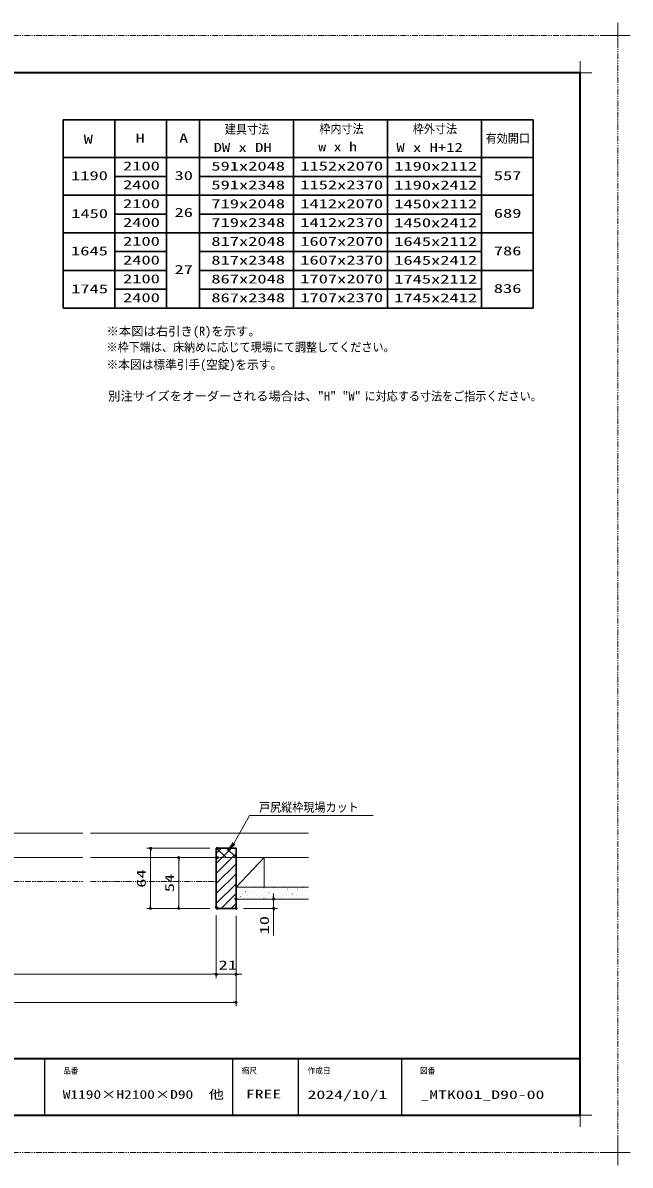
# Model space of a CAD drawing. Units: millimetres, scale not verified. Extents: x -1306 to 1306, y -607 to 607.
# Drawn here: x -246 to 400, y -607 to 607 of the extents above; entities that cross this region are included whole.
import ezdxf
from ezdxf.enums import TextEntityAlignment as Align

# ---------------------------------------------------------------- set-up
doc = ezdxf.new("R2010")
doc.units = ezdxf.units.MM
doc.header["$LTSCALE"] = 5
doc.header["$PDMODE"] = 32
doc.header["$PDSIZE"] = 2.5
doc.linetypes.add('USER1', pattern=[2.5, 1.25, -0.25, 0.25, -0.25, 0.25, -0.25])
doc.linetypes.add('USER2', pattern=[0.375, 0.25, -0.125])
for name, color, linetype, lineweight in [('0-1_線(黄)', 2, 'Continuous', 15), ('0-3_陰線', 4, 'USER1', 9), ('0-8_二点鎖線', 4, 'USER1', 9), ('0-B_点線(水)', 4, 'USER2', 9), ('0-D_線(白)', 7, 'Continuous', 30), ('1-1_寸法線', 3, 'Continuous', 13), ('1-2_ハッチング', 6, 'Continuous', 9), ('1-4_DEFPOINTS', 7, 'Continuous', 5), ('1-5_0', 3, 'Continuous', 25), ('1-7_図面枠', 7, 'Continuous', 35), ('1-8_一般', 7, 'Continuous', 5)]:
    doc.layers.add(name, color=color, linetype=linetype, lineweight=lineweight)
doc.styles.add('ＭＳ ゴシック', font='')
doc.styles.get('ＭＳ ゴシック').set_extended_font_data('MS Gothic')

# ---------------------------------------------------------------- blocks, each defined once
blk = doc.blocks.new('_DOT')
at = {"layer": '1-5_0'}
blk.add_line((-2.5, 0), (-5, 0), dxfattribs=at)
for points in [[(0, 0), (-2.5, 0), (-2.48, 0.313)], [(0, 0), (-2.48, -0.313), (-2.5, 0)], [(0, 0), (-2.48, 0.313), (-2.421, 0.622)], [(0, 0), (-2.421, -0.622), (-2.48, -0.313)], [(0, 0), (-2.421, 0.622), (-2.324, 0.92)], [(0, 0), (-2.324, -0.92), (-2.421, -0.622)], [(0, 0), (-2.324, 0.92), (-2.191, 1.204)], [(0, 0), (-2.191, -1.204), (-2.324, -0.92)], [(0, 0), (-2.191, 1.204), (-2.023, 1.469)], [(0, 0), (-2.023, -1.469), (-2.191, -1.204)], [(0, 0), (-2.023, 1.469), (-1.822, 1.711)], [(0, 0), (-1.822, -1.711), (-2.023, -1.469)], [(0, 0), (-1.822, 1.711), (-1.594, 1.926)], [(0, 0), (-1.594, -1.926), (-1.822, -1.711)], [(0, 0), (-1.594, 1.926), (-1.34, 2.111)], [(0, 0), (-1.34, -2.111), (-1.594, -1.926)], [(0, 0), (-1.34, 2.111), (-1.064, 2.262)], [(0, 0), (-1.064, -2.262), (-1.34, -2.111)], [(0, 0), (-1.064, 2.262), (-0.773, 2.378)], [(0, 0), (-0.773, -2.378), (-1.064, -2.262)], [(0, 0), (-0.773, 2.378), (-0.468, 2.456)], [(0, 0), (-0.468, -2.456), (-0.773, -2.378)], [(0, 0), (-0.468, 2.456), (-0.157, 2.495)], [(0, 0), (-0.157, -2.495), (-0.468, -2.456)], [(0, 0), (-0.157, 2.495), (0.157, 2.495)], [(0, 0), (0.157, -2.495), (-0.157, -2.495)], [(0, 0), (0.157, 2.495), (0.468, 2.456)], [(0, 0), (0.468, 2.456), (0.773, 2.378)], [(0, 0), (0.773, 2.378), (1.064, 2.262)], [(0, 0), (1.064, 2.262), (1.34, 2.111)], [(0, 0), (1.34, 2.111), (1.594, 1.926)], [(0, 0), (1.594, 1.926), (1.822, 1.711)], [(0, 0), (1.822, 1.711), (2.023, 1.469)], [(0, 0), (2.023, 1.469), (2.191, 1.204)], [(0, 0), (2.191, 1.204), (2.324, 0.92)], [(0, 0), (2.324, 0.92), (2.421, 0.622)], [(0, 0), (2.421, 0.622), (2.48, 0.313)], [(0, 0), (2.48, 0.313), (2.5, 0)], [(0, 0), (0.468, -2.456), (0.157, -2.495)], [(0, 0), (0.773, -2.378), (0.468, -2.456)], [(0, 0), (1.064, -2.262), (0.773, -2.378)], [(0, 0), (1.34, -2.111), (1.064, -2.262)], [(0, 0), (1.594, -1.926), (1.34, -2.111)], [(0, 0), (1.822, -1.711), (1.594, -1.926)], [(0, 0), (2.023, -1.469), (1.822, -1.711)], [(0, 0), (2.191, -1.204), (2.023, -1.469)], [(0, 0), (2.324, -0.92), (2.191, -1.204)], [(0, 0), (2.421, -0.622), (2.324, -0.92)], [(0, 0), (2.48, -0.313), (2.421, -0.622)], [(0, 0), (2.5, 0), (2.48, -0.313)]]:
    blk.add_solid(points, dxfattribs=at)
blk = doc.blocks.new('グループ-13-1')
at = {"layer": '1-8_一般'}
for p, q in [((62041.6, -14029.5), (62041.6, -13365.5)), ((61709.6, -13697.5), (62373.6, -13697.5))]:
    blk.add_line(p, q, dxfattribs=at)

msp = doc.modelspace()

# ---------------------------------------------------------------- linework, layer by layer
at = {"layer": '0-1_線(黄)'}
for p, q in [((-336.991, -254.317), (-182.018, -254.317)), ((-174.018, -254.317), (57.957, -254.317)), ((-336.991, -280.317), (-182.018, -280.317)), ((-174.018, -280.317), (-40.046, -280.317)), ((10.954, -280.317), (-19.046, -311.817)), ((-19.046, -280.317), (57.957, -280.317)), ((10.954, -280.317), (10.954, -311.817)), ((-19.046, -311.817), (57.957, -311.817)), ((-19.046, -324.317), (57.957, -324.317))]:
    msp.add_line(p, q, dxfattribs=at)
at = {"layer": '0-3_陰線'}
for p, q in [((387.036, 594), (-1292.964, 594)), ((387.036, -594), (387.036, 594)), ((387.036, -594), (-1292.964, -594))]:
    msp.add_line(p, q, dxfattribs=at)
at = {"layer": '0-8_二点鎖線'}
for p, q in [((-330.991, -305.817), (-182.018, -305.817)), ((-174.018, -305.817), (-40.046, -305.817))]:
    msp.add_line(p, q, dxfattribs=at)
at = {"layer": '0-B_点線(水)'}
msp.add_line((-40.046, -280.317), (-19.046, -280.317), dxfattribs=at)
at = {"layer": '0-D_線(白)'}
for p, q in [((-202.964, 504), (-202.964, 304)), ((-202.964, 504), (297.036, 504)), ((-147.964, 504), (-147.964, 304)), ((-92.964, 504), (-92.964, 304)), ((-57.964, 504), (-57.964, 304)), ((42.036, 504), (42.036, 304)), ((142.036, 504), (142.036, 304)), ((242.036, 504), (242.036, 304)), ((297.036, 504), (297.036, 304)), ((-202.964, 464), (297.036, 464)), ((-147.964, 444), (-92.964, 444)), ((-57.964, 444), (242.036, 444)), ((-202.964, 424), (297.036, 424)), ((-147.964, 404), (-92.964, 404)), ((-57.964, 404), (242.036, 404)), ((-202.964, 384), (297.036, 384)), ((-147.964, 384), (-92.964, 384)), ((-147.964, 364), (-92.964, 364)), ((-57.964, 364), (242.036, 364)), ((-202.964, 344), (-92.964, 344)), ((-57.964, 344), (297.036, 344)), ((-147.964, 324), (-92.964, 324)), ((-57.964, 324), (242.036, 324)), ((-202.964, 304), (297.036, 304)), ((-147.964, 304), (-92.964, 304)), ((-40.046, -270.317), (-40.046, -280.317)), ((-40.046, -270.317), (-19.046, -270.317)), ((-19.046, -270.317), (-19.046, -280.317)), ((-40.046, -333.317), (-40.046, -280.317)), ((-19.046, -334.317), (-19.046, -280.317)), ((-39.046, -334.317), (-40.046, -333.317)), ((-19.046, -334.317), (-39.046, -334.317))]:
    msp.add_line(p, q, dxfattribs=at)
at = {"layer": '1-1_寸法線'}
for p, q in [((-47.046, -270.317), (-114.046, -270.317)), ((-110.046, -331.317), (-110.046, -273.317)), ((-47.046, -280.317), (-84.046, -280.317)), ((-80.046, -331.317), (-80.046, -283.317)), ((-11.046, -324.317), (24.954, -324.317)), ((20.954, -321.317), (20.954, -318.317)), ((20.954, -324.317), (20.954, -334.317)), ((-47.046, -334.317), (-114.046, -334.317)), ((-47.046, -334.317), (-84.046, -334.317)), ((-11.046, -334.317), (24.954, -334.317)), ((20.954, -337.317), (20.954, -363.079)), ((-40.046, -341.317), (-40.046, -408.317)), ((-40.046, -341.317), (-40.046, -408.317)), ((-19.046, -342.317), (-19.046, -408.317)), ((-19.046, -342.317), (-19.046, -438.317)), ((-683.468, -404.317), (-43.046, -404.317)), ((-43.046, -404.317), (-46.046, -404.317)), ((-40.046, -404.317), (-19.046, -404.317)), ((-16.046, -404.317), (-13.046, -404.317)), ((-700.468, -434.317), (-22.046, -434.317))]:
    msp.add_line(p, q, dxfattribs=at)
msp.add_lwpolyline([(127.012, -235.386), (-4.717, -235.386), (-21.263, -265.309)], dxfattribs=at)
msp.add_solid([(-29.546, -273.992), (-22.77, -263.87), (-19.755, -266.747)], dxfattribs=at)
at = {"layer": '1-2_ハッチング'}
for p, q in [((-40.046, -275.956), (-34.407, -270.317)), ((-29.679, -280.317), (-39.679, -270.317)), ((-33.8, -280.317), (-23.8, -270.317)), ((-19.072, -280.317), (-29.072, -270.317)), ((-23.194, -280.317), (-19.046, -276.169)), ((-40.046, -286.563), (-33.8, -280.317)), ((-40.046, -297.169), (-23.194, -280.317)), ((-40.046, -307.776), (-19.046, -286.776)), ((-40.046, -318.383), (-19.046, -297.383)), ((-40.046, -328.989), (-19.046, -307.989)), ((-17.162, -313.788), (-17.112, -313.788)), ((-13.185, -315.113), (-13.135, -315.113)), ((-10.533, -312.462), (-10.483, -312.462)), ((-6.556, -313.788), (-6.506, -313.788)), ((-2.578, -315.113), (-2.528, -315.113)), ((0.074, -312.462), (0.124, -312.462)), ((4.051, -313.788), (4.101, -313.788)), ((8.029, -315.113), (8.079, -315.113)), ((10.68, -312.462), (10.73, -312.462)), ((14.658, -313.788), (14.708, -313.788)), ((18.635, -315.113), (18.685, -315.113)), ((21.287, -312.462), (21.337, -312.462)), ((25.264, -313.788), (25.314, -313.788)), ((29.242, -315.113), (29.292, -315.113)), ((31.893, -312.462), (31.943, -312.462)), ((35.871, -313.788), (35.921, -313.788)), ((39.848, -315.113), (39.898, -315.113)), ((42.5, -312.462), (42.55, -312.462)), ((46.477, -313.788), (46.527, -313.788)), ((50.455, -315.113), (50.505, -315.113)), ((53.107, -312.462), (53.157, -312.462)), ((57.084, -313.788), (57.134, -313.788)), ((-34.767, -334.317), (-19.046, -318.596)), ((-18.488, -320.417), (-18.438, -320.417)), ((-15.836, -317.765), (-15.786, -317.765)), ((-14.51, -321.743), (-14.46, -321.743)), ((-11.859, -319.091), (-11.809, -319.091)), ((-10.533, -323.068), (-10.483, -323.068)), ((-9.207, -316.439), (-9.157, -316.439)), ((-7.881, -320.417), (-7.831, -320.417)), ((-5.23, -317.765), (-5.18, -317.765)), ((-3.904, -321.743), (-3.854, -321.743)), ((-1.252, -319.091), (-1.202, -319.091)), ((0.074, -323.068), (0.124, -323.068)), ((1.399, -316.439), (1.449, -316.439)), ((2.725, -320.417), (2.775, -320.417)), ((5.377, -317.765), (5.427, -317.765)), ((6.703, -321.743), (6.753, -321.743)), ((9.354, -319.091), (9.404, -319.091)), ((10.68, -323.068), (10.73, -323.068)), ((12.006, -316.439), (12.056, -316.439)), ((13.332, -320.417), (13.382, -320.417)), ((15.983, -317.765), (16.033, -317.765)), ((17.309, -321.743), (17.359, -321.743)), ((19.961, -319.091), (20.011, -319.091)), ((21.287, -323.068), (21.337, -323.068)), ((22.613, -316.439), (22.663, -316.439)), ((23.938, -320.417), (23.988, -320.417)), ((26.59, -317.765), (26.64, -317.765)), ((27.916, -321.743), (27.966, -321.743)), ((30.568, -319.091), (30.618, -319.091)), ((31.893, -323.068), (31.943, -323.068)), ((33.219, -316.439), (33.269, -316.439)), ((34.545, -320.417), (34.595, -320.417)), ((37.197, -317.765), (37.247, -317.765)), ((38.523, -321.743), (38.573, -321.743)), ((41.174, -319.091), (41.224, -319.091)), ((42.5, -323.068), (42.55, -323.068)), ((43.826, -316.439), (43.876, -316.439)), ((45.152, -320.417), (45.202, -320.417)), ((47.803, -317.765), (47.853, -317.765)), ((49.129, -321.743), (49.179, -321.743)), ((51.781, -319.091), (51.831, -319.091)), ((53.107, -323.068), (53.157, -323.068)), ((54.432, -316.439), (54.482, -316.439)), ((55.758, -320.417), (55.808, -320.417)), ((-24.161, -334.317), (-19.046, -329.202))]:
    msp.add_line(p, q, dxfattribs=at)
at = {"layer": '1-4_DEFPOINTS'}
for p, q in [((347.036, 541.55), (347.036, 566.45)), ((334.586, 554), (359.486, 554)), ((347.036, -566.45), (347.036, -541.55)), ((334.586, -554), (359.486, -554))]:
    msp.add_line(p, q, dxfattribs=at)
for p in [(-110.046, -270.317), (-80.046, -280.317), (-39.046, -270.317), (-39.046, -280.317), (-19.046, -324.317), (-40.046, -333.317), (-39.046, -334.317), (-19.046, -334.317), (-19.046, -334.317), (20.954, -334.317), (-40.046, -404.317), (-19.046, -404.317), (-19.046, -434.317)]:
    msp.add_point(p, dxfattribs=at)
at = {"layer": '1-5_0', "color": 7}
for p, q in [((-222.964, -494), (-222.964, -554)), ((-22.964, -494), (-22.964, -554)), ((47.036, -494), (47.036, -554)), ((157.036, -494), (157.036, -554))]:
    msp.add_line(p, q, dxfattribs=at)
at = {"layer": '1-7_図面枠'}
msp.add_line((-1252.964, -494), (347.036, -494), dxfattribs=at)
msp.add_lwpolyline([(-1252.964, -554), (347.036, -554), (347.036, 554), (-1252.964, 554)], close=True, dxfattribs=at)

# ---------------------------------------------------------------- block references
at = {"layer": '0-3_陰線', "xscale": 0.04, "yscale": 0.04}
for p in [(-2094.629, 1141.9), (-2094.629, -46.1)]:
    msp.add_blockref('グループ-13-1', p, dxfattribs=at)
at = {"layer": '1-1_寸法線', "xscale": 0.6, "yscale": 0.6}
for p, rotation in [((-110.046, -270.317), 90), ((-80.046, -280.317), 90), ((20.954, -324.317), 270), ((-110.046, -334.317), 270), ((-80.046, -334.317), 270), ((20.954, -334.317), 90), ((-19.046, -404.317), 180)]:
    msp.add_blockref('_DOT', p, dxfattribs=dict(at, rotation=rotation))
for p in [(-40.046, -404.317), (-40.046, -404.317), (-19.046, -434.317)]:
    msp.add_blockref('_DOT', p, dxfattribs=at)

# ---------------------------------------------------------------- texts
at = {"layer": '0-1_線(黄)', "style": 'ＭＳ ゴシック'}
for s, height, width, p in [('建具寸法', 9.604, 0.9, (-30.965, 486.519)), ('枠内寸法', 9.604, 0.9, (69.562, 487.002)), ('枠外寸法', 9.604, 0.9, (168.954, 487.002)), ('W', 9.604, 1.5, (-181.217, 475.906)), ('H', 9.604, 1.5, (-125.826, 476.887)), ('A', 9.604, 1.5, (-79.718, 476.887)), ('有効開口', 9.604, 0.9, (246.543, 476.887)), ('DW x DH', 9.621, 1.35, (-42.942, 467.19)), ('w x h', 9.621, 1.25, (68.546, 467.877)), ('W x H+12', 9.621, 1.35, (151.563, 467.122)), ('1190', 9.604, 1.5, (-194.621, 437.121)), ('2100', 9.604, 1.5, (-139.301, 447.408)), ('30', 9.604, 1.5, (-84.511, 437.261)), ('591x2048', 9.604, 1.5, (-45.324, 447.282)), ('1152x2070', 9.604, 1.5, (49.271, 447.348)), ('1190x2112', 9.604, 1.5, (149.271, 447.136)), ('2400', 9.604, 1.5, (-139.301, 427.408)), ('591x2348', 9.604, 1.5, (-45.324, 427.282)), ('1152x2370', 9.604, 1.5, (49.271, 427.348)), ('1190x2412', 9.604, 1.5, (149.271, 427.136)), ('557', 9.604, 1.5, (255.222, 437.157)), ('2100', 9.604, 1.5, (-139.301, 407.408)), ('719x2048', 9.604, 1.5, (-45.324, 407.282)), ('1412x2070', 9.604, 1.5, (49.271, 407.348)), ('1450x2112', 9.604, 1.5, (149.271, 407.136)), ('1450', 9.604, 1.5, (-194.479, 396.817)), ('26', 9.604, 1.5, (-84.511, 397.961)), ('689', 9.604, 1.5, (255.222, 397.157)), ('2400', 9.604, 1.5, (-139.301, 387.408)), ('719x2348', 9.604, 1.5, (-45.324, 387.282)), ('1412x2370', 9.604, 1.5, (49.271, 387.348)), ('1450x2412', 9.604, 1.5, (149.271, 387.136)), ('2100', 9.604, 1.5, (-139.301, 367.408)), ('817x2048', 9.604, 1.5, (-45.324, 367.282)), ('1607x2070', 9.604, 1.5, (49.271, 367.348)), ('1645x2112', 9.604, 1.5, (149.271, 367.136)), ('1645', 9.604, 1.5, (-194.621, 357.121)), ('786', 9.604, 1.5, (255.222, 357.157)), ('2400', 9.604, 1.5, (-139.301, 347.408)), ('817x2348', 9.604, 1.5, (-45.324, 347.282)), ('1607x2370', 9.604, 1.5, (49.271, 347.348)), ('1645x2412', 9.604, 1.5, (149.271, 347.136)), ('27', 9.604, 1.5, (-84.511, 337.314)), ('1745', 9.604, 1.5, (-194.479, 316.817)), ('2100', 9.604, 1.5, (-139.301, 327.408)), ('867x2048', 9.604, 1.5, (-45.324, 327.282)), ('1707x2070', 9.604, 1.5, (49.271, 327.348)), ('1745x2112', 9.604, 1.5, (149.271, 327.136)), ('836', 9.604, 1.5, (255.222, 317.157)), ('2400', 9.604, 1.5, (-139.301, 307.408)), ('867x2348', 9.604, 1.5, (-45.324, 307.282)), ('1707x2370', 9.604, 1.5, (49.271, 307.348)), ('1745x2412', 9.604, 1.5, (149.271, 307.136)), ('※枠下端は、床納めに応じて現場にて調整してください。', 9.604, 0.9, (-156.876, 254.857)), ('※本図は標準引手(空錠)を示す。', 9.621, 0.95, (-156.876, 236.285)), ('に対応する寸法をご指示ください。', 9.604, 0.9, (117.675, 202.752))]:
    msp.add_text(s, height=height, dxfattribs=dict(at, width=width)).set_placement(p, align=Align.BOTTOM_LEFT)
for s, p in [('※本図は右引き(R)を示す。', (-156.876, 271.705)), ('別注サイズをオーダーされる場合は、"H" "W"', (-155.183, 202.752))]:
    msp.add_text(s, height=9.621, dxfattribs=at).set_placement(p, align=Align.BOTTOM_LEFT)
at = {"layer": '1-1_寸法線', "style": 'ＭＳ ゴシック'}
for s, width, p in [('戸尻縦枠現場カット', 0.9, (5.421, -234.364)), ('21', 1.5, (-37.641, -402.168))]:
    msp.add_text(s, height=9.604, dxfattribs=dict(at, width=width)).set_placement(p, align=Align.BOTTOM_LEFT)
at = {"layer": '1-1_寸法線', "style": 'ＭＳ ゴシック', "width": 1.5}
for s, p in [('64', (-112.195, -312.317)), ('54', (-82.195, -317.079)), ('10', (18.805, -361.936))]:
    msp.add_text(s, height=9.604, rotation=90, dxfattribs=at).set_placement(p, align=Align.BOTTOM_LEFT)
at = {"layer": '1-7_図面枠', "style": 'ＭＳ ゴシック'}
for s, height, width, p in [('品番', 6.452, 0.9, (-202.964, -512.073)), ('縮尺', 6.452, 0.9, (-12.964, -512.038)), ('作成日', 6.452, 0.9, (57.036, -511.963)), ('図番', 6.452, 0.9, (176.633, -512.073)), ('W1190×H2100×D90\u3000他', 9.236, 1.3, (-203.459, -539.518)), ('FREE', 9.238, 1.5, (-8.664, -539.129)), ('2024/10/1', 9.238, 1.5, (57.036, -539.776)), ('_MTK001_D90-00', 9.238, 1.5, (177.071, -539.776))]:
    msp.add_text(s, height=height, dxfattribs=dict(at, width=width)).set_placement(p, align=Align.BOTTOM_LEFT)

doc.saveas('drawing.dxf')
